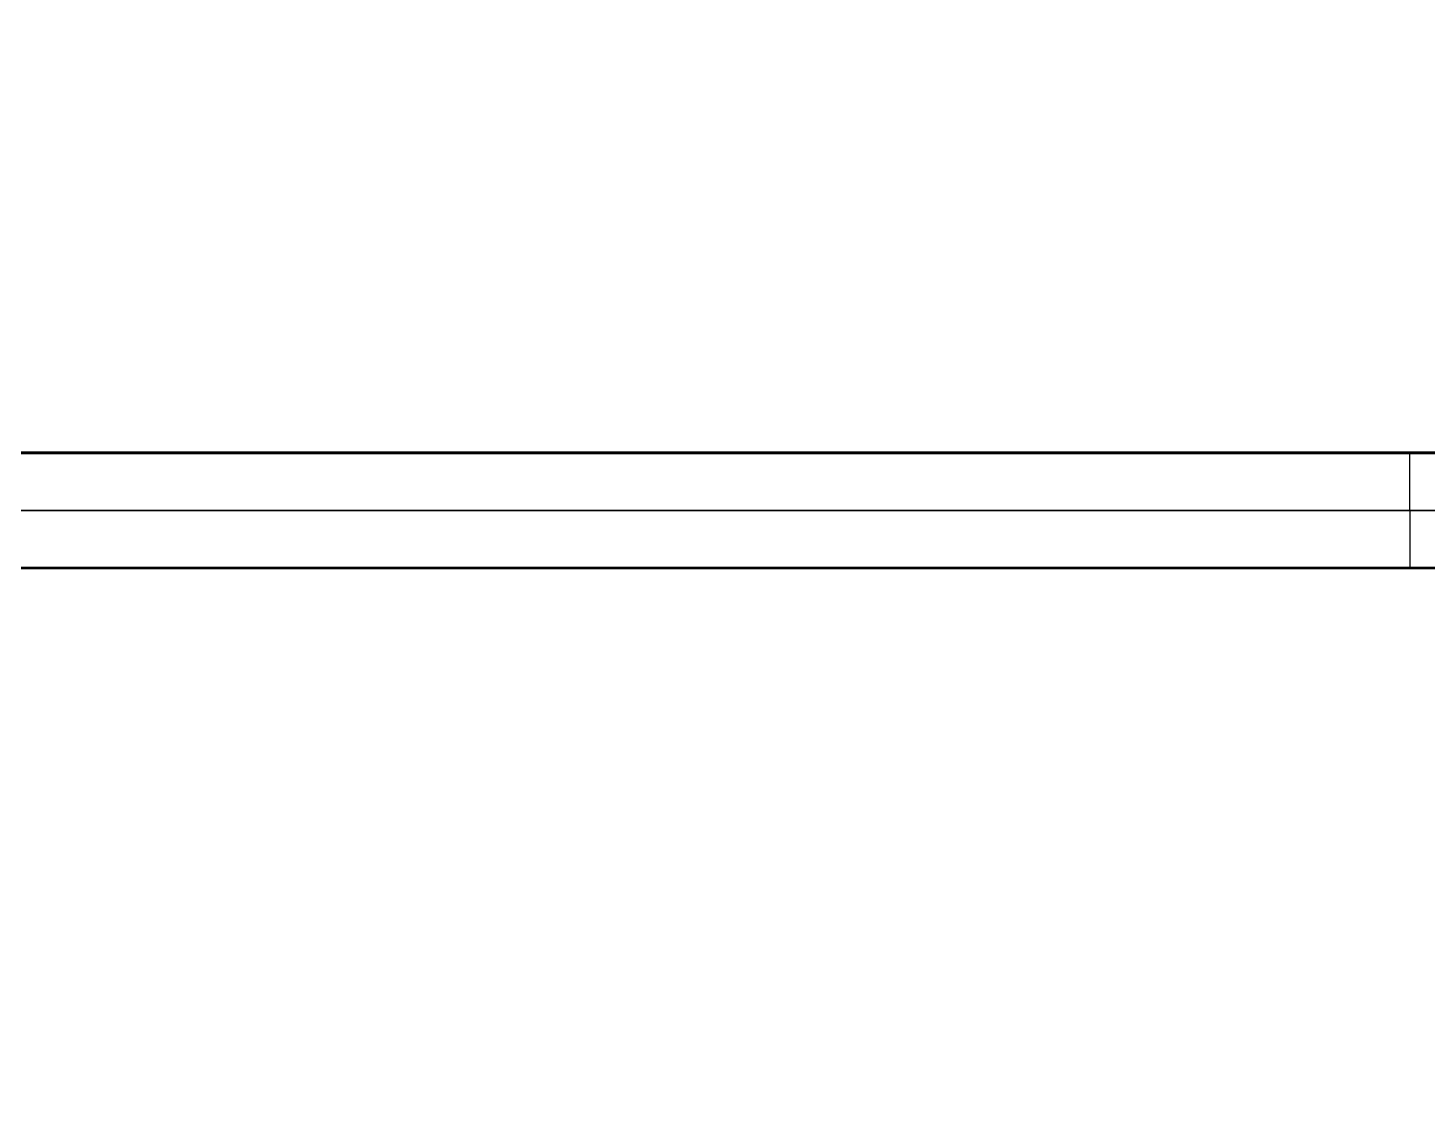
# Model space of a CAD drawing. Header units: inches. Extents: x -439515 to 171412, y -8673 to 415183.
# Drawn here: x 46243 to 82712, y 102012 to 130042 of the extents above; entities that cross this region are included whole.
import ezdxf

# ---------------------------------------------------------------- set-up
doc = ezdxf.new("R2010")
doc.units = ezdxf.units.IN
doc.header["$LTSCALE"] = 700
doc.header["$MEASUREMENT"] = 0

# ---------------------------------------------------------------- blocks, each defined once
blk = doc.blocks.new('A$C4BFF05FE')
for p, q in [((-594.5, 841), (-594.5, 831)), ((-594.5, 0), (-594.5, 10))]:
    blk.add_line(p, q)
at = {"color": 3}
blk.add_lwpolyline([(-1189, 0), (0, 0), (0, 841), (-1189, 841)], close=True, dxfattribs=at)
at = {"color": 4, "const_width": 0.5}
blk.add_lwpolyline([(-1169, 10), (-10, 10), (-10, 831), (-1169, 831)], close=True, dxfattribs=at)

msp = doc.modelspace()

# ---------------------------------------------------------------- block references
at = {"linetype": 'ByBlock', "xscale": 150, "yscale": 150, "zscale": 150}
for p in [(171412, 117476.5), (171412, -8673.5)]:
    msp.add_blockref('A$C4BFF05FE', p, dxfattribs=at)

doc.saveas('drawing.dxf')
